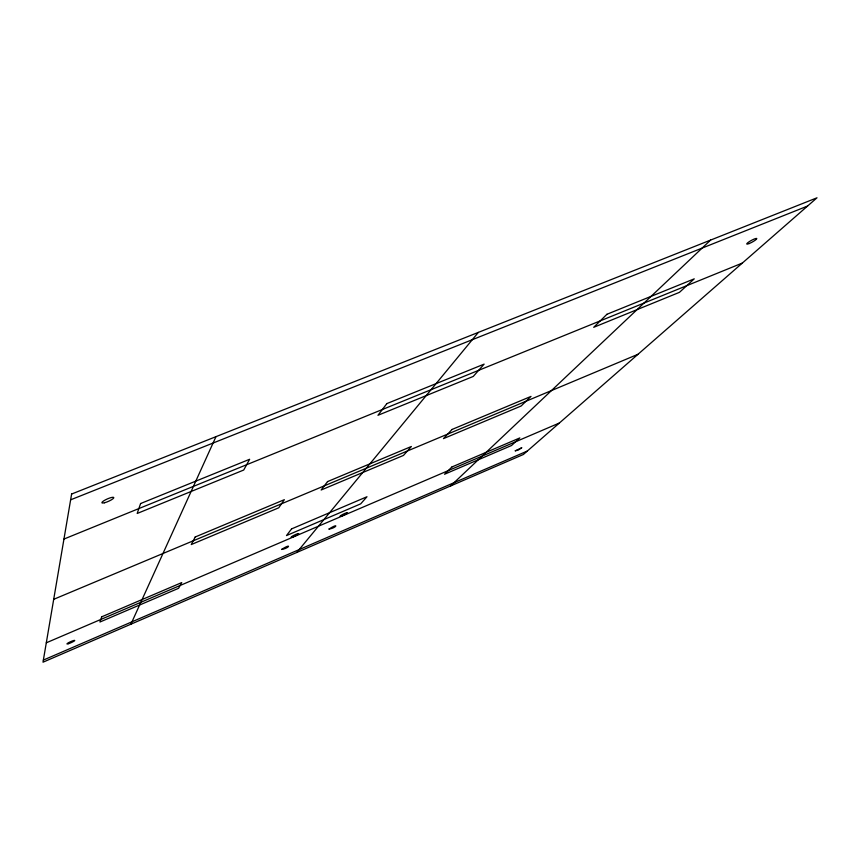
<?xml version="1.0" encoding="UTF-8"?>
<svg xmlns="http://www.w3.org/2000/svg" width="860" height="860" viewBox="0 0 860 860"><rect width="100%" height="100%" fill="white"/><g stroke="black" fill="none" stroke-linecap="round" stroke-linejoin="round"><path stroke-width="1.29" d="M130.913 624.188L215.968 436.665M296.786 552.464L478.332 332.401M450.597 485.954L710.586 240.09M43.355 660.093L527.331 451.038M46.3 642.807L559.398 423.002M53.696 599.323L638.012 354.277M63.962 539.048L742.363 263.052M70.638 499.821L807.562 206.056M71.617 494.038L43 662.2L523.385 454.488L817 197.8L71.617 494.038M281.596 549.454C289.627 548.164 291.927 542.725 281.596 549.454M101.716 616.824L99.921 622.038L178.579 588.304L181.729 582.586L101.716 616.824M140.599 503.541L137.181 513.474L243.713 470.033L249.636 459.283L140.599 503.541M329.025 529.05C336.443 528.062 339.539 522.267 329.025 529.05M195.209 536.995L191.285 544.541L278.737 507.808L284.337 499.681L195.209 536.995M291.572 528.9L286.498 535.565L360.695 503.852L366.973 496.747L291.572 528.9M327.542 481.589L321.156 489.996L403.49 455.413L411.36 446.49L327.542 481.589M386.849 403.598L377.959 415.294L473.258 376.433L484.126 364.124L386.849 403.598M515.28 450.812L518.118 450.124L521.816 447.716L515.28 450.812M452.037 429.462L443.459 438.621L521.128 405.995L531.007 396.406L452.037 429.462M451.898 466.991L444.534 474.247L511.506 445.523L519.848 437.912L451.898 466.991M606.934 314.276L593.701 327.316L679.443 292.346L694.246 278.844L606.934 314.276M749.221 243.53A5.708 0.946 -28.6 0 0 756.8 238.618A5.708 0.946 -28.6 0 0 749.296 241.628A5.708 0.946 -28.6 0 0 749.221 243.53M104.501 502.767A6.493 1.333 -23.8 0 0 113.81 497.768A6.493 1.333 -23.8 0 0 105.275 499.929A6.493 1.333 -23.8 0 0 104.501 502.767M68.682 643.645A4.3 0.57 -24.1 0 0 74.745 640.507A4.3 0.57 -24.1 0 0 69.015 642.431A4.3 0.57 -24.1 0 0 68.682 643.645M293.249 536.78A4.171 0.57 -25.3 0 0 298.721 533.651A4.171 0.57 -25.3 0 0 292.873 535.866A4.171 0.57 -25.3 0 0 293.249 536.78M342 515.903A4.117 0.559 -25.6 0 0 347.515 512.764A4.117 0.559 -25.6 0 0 341.85 514.904A4.117 0.559 -25.6 0 0 342 515.903"/></g></svg>
